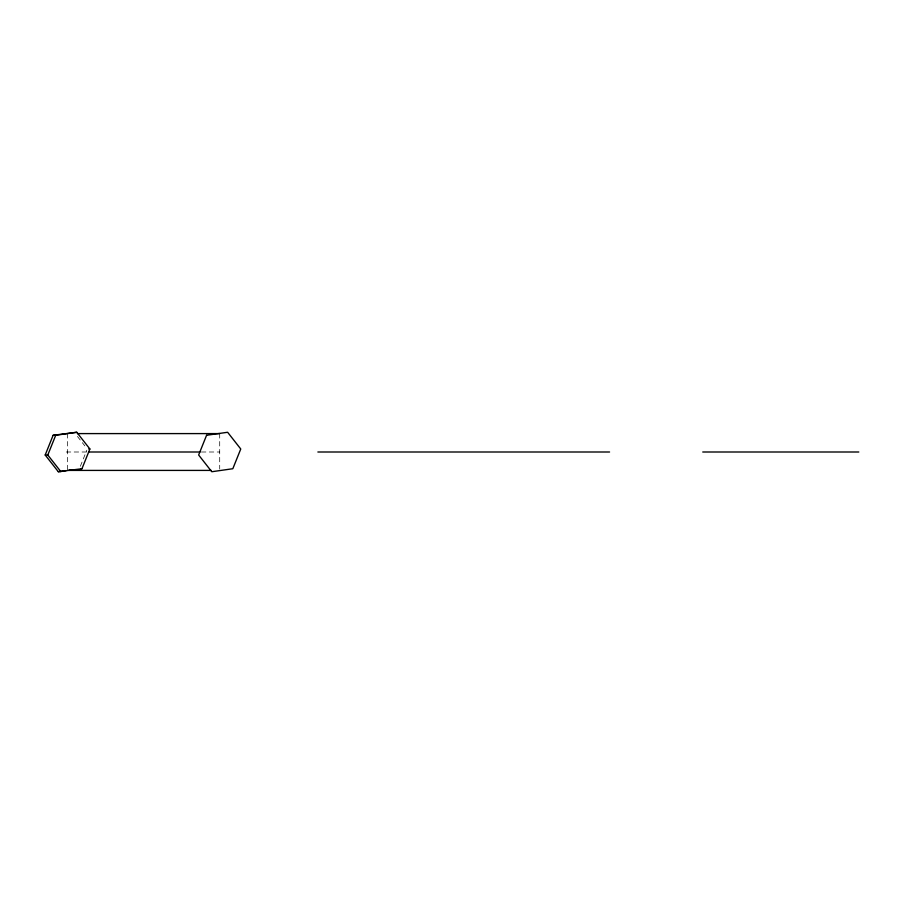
<?xml version="1.0" encoding="UTF-8"?>
<svg xmlns="http://www.w3.org/2000/svg" width="904" height="904" viewBox="0 0 904 904"><rect width="100%" height="100%" fill="white"/><g stroke="black" fill="none" stroke-linecap="round" stroke-linejoin="round"><path stroke-width="0.68" stroke-dasharray="4.52 3.39" d="M80.366 466.261L86.795 450.226M66.252 452L87.405 452M201.389 452L219.706 452M77.45 436.451L84.829 445.864M219.706 433.592L219.706 469.097M67.54 433.592L67.54 470.408"/><path stroke-width="1.36" d="M45.2 455.006L53.121 435.276L76.75 432.27L89.88 448.994L81.959 468.724L58.319 471.73L45.2 455.006L47.788 455.006L60.907 471.73M47.788 455.006L55.709 435.276L76.75 432.27M58.319 471.73L66.218 470.6M68.851 470.227L72.795 469.662M77.405 433.592L219.706 433.592M53.121 435.276L55.709 435.276M88.75 448.994L89.88 448.994M88.818 452L199.999 452M317.869 452L609.567 452M702.747 452L858.8 452M80.829 468.724L81.959 468.724M68.953 470.408L211.253 470.408M206.575 435.276L198.654 455.006L211.785 471.73L232.825 468.724L240.758 448.994L227.627 432.27L206.575 435.276"/></g></svg>
